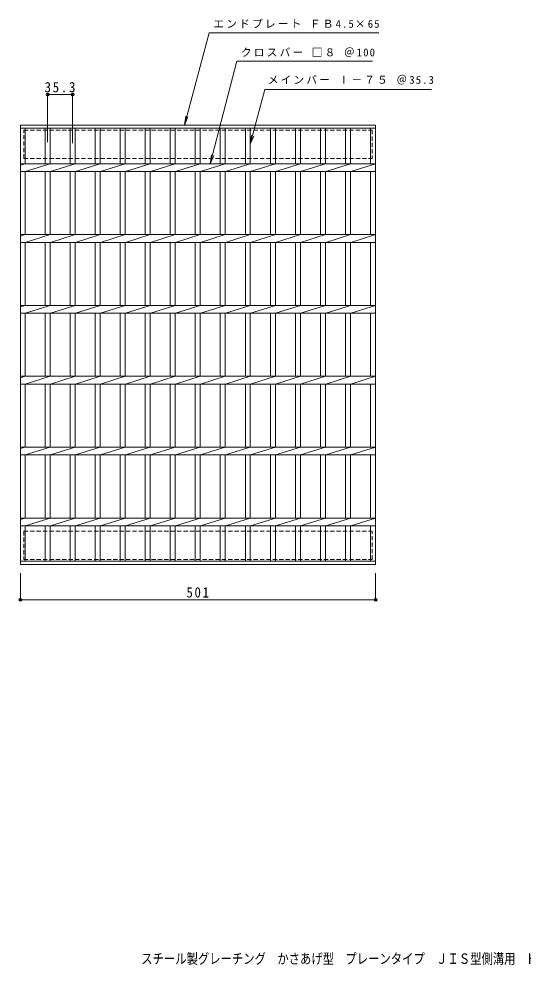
# Model space of a CAD drawing. Units: millimetres, scale not verified. Extents: x -637 to 785, y -684 to 651.
# Drawn here: x -637 to 74, y -684 to 651 of the extents above; entities that cross this region are included whole.
import ezdxf
from ezdxf.enums import TextEntityAlignment as Align

# ---------------------------------------------------------------- set-up
doc = ezdxf.new("R2010")
doc.units = ezdxf.units.MM
doc.header["$LTSCALE"] = 5
doc.header["$PDMODE"] = 32
doc.header["$PDSIZE"] = 4
doc.linetypes.add('DASHED1', pattern=[1.8, 1.2, -0.6])
for name, color, linetype, lineweight in [('1-1_1-1ﾚｲﾔ', 2, 'Continuous', 9), ('1-2_1-2ﾚｲﾔ', 3, 'Continuous', 9), ('1-4_1-4ﾚｲﾔ', 7, 'Continuous', 9)]:
    doc.layers.add(name, color=color, linetype=linetype, lineweight=lineweight)
doc.layers.add('F-5_F-5ﾚｲﾔ', color=3, linetype='Continuous')
doc.styles.add('ＭＳ ゴシック', font='')
doc.styles.get('ＭＳ ゴシック').set_extended_font_data('MS Gothic')

msp = doc.modelspace()

# ---------------------------------------------------------------- linework, layer by layer
at = {"layer": '1-1_1-1ﾚｲﾔ', "linetype": 'DASHED1'}
for p, q in [((-138.784, 494.015), (-138.784, 454.015)), ((-629.784, 454.015), (-138.784, 454.015)), ((-629.784, -71.984), (-138.784, -71.984)), ((-138.784, -111.984), (-138.784, -71.984))]:
    msp.add_line(p, q, dxfattribs=at)
for points in [[(-629.784, 454.015), (-629.784, 494.015), (-138.784, 494.015)], [(-629.784, -71.984), (-629.784, -111.984), (-138.784, -111.984)]]:
    msp.add_lwpolyline(points, dxfattribs=at)
at = {"layer": '1-2_1-2ﾚｲﾔ'}
for p, q in [((-634.784, 501.016), (-133.784, 501.016)), ((-634.784, -118.984), (-634.784, 501.016)), ((-634.784, 496.516), (-133.784, 496.516)), ((-627.783, 446.516), (-627.783, 496.516)), ((-599.883, 496.516), (-599.883, 446.516)), ((-592.884, 496.516), (-592.884, 446.516)), ((-564.583, 496.516), (-564.583, 446.516)), ((-557.583, 496.516), (-557.583, 446.516)), ((-529.283, 496.516), (-529.283, 446.516)), ((-522.283, 496.516), (-522.283, 446.516)), ((-493.984, 496.516), (-493.984, 446.516)), ((-486.983, 496.516), (-486.983, 446.516)), ((-458.683, 496.516), (-458.683, 446.516)), ((-451.683, 496.516), (-451.683, 446.516)), ((-423.383, 496.516), (-423.383, 446.516)), ((-416.383, 496.516), (-416.383, 446.516)), ((-388.084, 496.516), (-388.084, 446.516)), ((-381.083, 496.516), (-381.083, 446.516)), ((-352.783, 496.516), (-352.783, 446.516)), ((-345.784, 496.516), (-345.784, 446.516)), ((-317.483, 496.516), (-317.483, 446.516)), ((-310.483, 496.516), (-310.483, 446.516)), ((-282.183, 496.516), (-282.183, 446.516)), ((-275.183, 496.516), (-275.183, 446.516)), ((-246.883, 496.516), (-246.883, 446.516)), ((-239.884, 496.516), (-239.884, 446.516)), ((-211.584, 496.516), (-211.584, 446.516)), ((-204.584, 496.516), (-204.584, 446.516)), ((-176.283, 496.516), (-176.283, 446.516)), ((-169.284, 496.516), (-169.284, 446.516)), ((-140.785, 496.516), (-140.785, 446.516)), ((-133.784, 501.016), (-133.784, -118.984)), ((-634.784, 446.516), (-133.784, 446.516)), ((-634.784, 444.435), (-628.184, 446.516)), ((-627.783, 435.516), (-592.884, 446.516)), ((-592.483, 435.516), (-557.584, 446.516)), ((-557.184, 435.516), (-522.284, 446.516)), ((-521.883, 435.516), (-486.983, 446.516)), ((-486.584, 435.516), (-451.684, 446.516)), ((-451.284, 435.516), (-416.384, 446.516)), ((-415.983, 435.516), (-381.083, 446.516)), ((-380.684, 435.516), (-345.784, 446.516)), ((-345.384, 435.516), (-310.484, 446.516)), ((-310.083, 435.516), (-275.183, 446.516)), ((-274.784, 435.516), (-239.884, 446.516)), ((-239.484, 435.516), (-204.584, 446.516)), ((-204.183, 435.516), (-169.284, 446.516)), ((-168.884, 435.516), (-133.984, 446.516)), ((-634.784, 435.516), (-133.784, 435.516)), ((-627.783, 346.515), (-627.783, 435.516)), ((-599.883, 435.516), (-599.883, 346.515)), ((-592.884, 435.516), (-592.884, 346.515)), ((-564.583, 435.516), (-564.583, 346.515)), ((-557.583, 435.516), (-557.583, 346.515)), ((-529.283, 435.516), (-529.283, 346.515)), ((-522.283, 435.516), (-522.283, 346.515)), ((-493.984, 435.516), (-493.984, 346.515)), ((-486.983, 435.516), (-486.983, 346.515)), ((-458.683, 435.516), (-458.683, 346.515)), ((-451.683, 435.516), (-451.683, 346.515)), ((-423.383, 435.516), (-423.383, 346.515)), ((-416.383, 435.516), (-416.383, 346.515)), ((-388.084, 435.516), (-388.084, 346.515)), ((-381.083, 435.516), (-381.083, 346.515)), ((-352.783, 435.516), (-352.783, 346.515)), ((-345.784, 435.516), (-345.784, 346.515)), ((-317.483, 435.516), (-317.483, 346.515)), ((-310.483, 435.516), (-310.483, 346.515)), ((-282.183, 435.516), (-282.183, 346.515)), ((-275.183, 435.516), (-275.183, 346.515)), ((-246.883, 435.516), (-246.883, 346.515)), ((-239.884, 435.516), (-239.884, 346.515)), ((-211.584, 435.516), (-211.584, 346.515)), ((-204.584, 435.516), (-204.584, 346.515)), ((-176.283, 435.516), (-176.283, 346.515)), ((-169.284, 435.516), (-169.284, 346.515)), ((-140.785, 435.516), (-140.785, 346.515)), ((-634.784, 346.515), (-133.784, 346.515)), ((-634.784, 344.435), (-628.184, 346.515)), ((-634.784, 335.515), (-133.784, 335.515)), ((-627.783, 335.516), (-592.884, 346.515)), ((-627.783, 246.515), (-627.783, 335.515)), ((-599.883, 335.515), (-599.883, 246.515)), ((-592.884, 335.515), (-592.884, 246.515)), ((-592.483, 335.516), (-557.584, 346.515)), ((-564.583, 335.515), (-564.583, 246.515)), ((-557.583, 335.515), (-557.583, 246.515)), ((-557.184, 335.516), (-522.284, 346.515)), ((-529.283, 335.515), (-529.283, 246.515)), ((-522.283, 335.515), (-522.283, 246.515)), ((-521.883, 335.516), (-486.983, 346.515)), ((-493.984, 335.515), (-493.984, 246.515)), ((-486.983, 335.515), (-486.983, 246.515)), ((-486.584, 335.516), (-451.684, 346.515)), ((-458.683, 335.515), (-458.683, 246.515)), ((-451.683, 335.515), (-451.683, 246.515)), ((-451.284, 335.516), (-416.384, 346.515)), ((-423.383, 335.515), (-423.383, 246.515)), ((-416.383, 335.515), (-416.383, 246.515)), ((-415.983, 335.516), (-381.083, 346.515)), ((-388.084, 335.515), (-388.084, 246.515)), ((-381.083, 335.515), (-381.083, 246.515)), ((-380.684, 335.516), (-345.784, 346.515)), ((-352.783, 335.515), (-352.783, 246.515)), ((-345.784, 335.515), (-345.784, 246.515)), ((-345.384, 335.516), (-310.484, 346.515)), ((-317.483, 335.515), (-317.483, 246.515)), ((-310.483, 335.515), (-310.483, 246.515)), ((-310.083, 335.516), (-275.183, 346.515)), ((-282.183, 335.515), (-282.183, 246.515)), ((-275.183, 335.515), (-275.183, 246.515)), ((-274.784, 335.516), (-239.884, 346.515)), ((-246.883, 335.515), (-246.883, 246.515)), ((-239.884, 335.515), (-239.884, 246.515)), ((-239.484, 335.516), (-204.584, 346.515)), ((-211.584, 335.515), (-211.584, 246.515)), ((-204.584, 335.515), (-204.584, 246.515)), ((-204.183, 335.516), (-169.284, 346.515)), ((-176.283, 335.515), (-176.283, 246.515)), ((-169.284, 335.515), (-169.284, 246.515)), ((-168.884, 335.516), (-133.984, 346.515)), ((-140.785, 335.515), (-140.785, 246.515)), ((-634.784, 246.515), (-133.784, 246.515)), ((-634.784, 244.435), (-628.184, 246.515)), ((-627.783, 235.516), (-592.884, 246.516)), ((-592.483, 235.516), (-557.584, 246.516)), ((-557.184, 235.516), (-522.284, 246.516)), ((-521.883, 235.516), (-486.983, 246.516)), ((-486.584, 235.516), (-451.684, 246.516)), ((-451.284, 235.516), (-416.384, 246.516)), ((-415.983, 235.516), (-381.083, 246.516)), ((-380.684, 235.516), (-345.784, 246.516)), ((-345.384, 235.516), (-310.484, 246.516)), ((-310.083, 235.516), (-275.183, 246.516)), ((-274.784, 235.516), (-239.884, 246.516)), ((-239.484, 235.516), (-204.584, 246.516)), ((-204.183, 235.516), (-169.284, 246.516)), ((-168.884, 235.516), (-133.984, 246.516)), ((-634.784, 235.516), (-133.784, 235.516)), ((-627.783, 146.515), (-627.783, 235.516)), ((-599.883, 235.516), (-599.883, 146.515)), ((-592.884, 235.516), (-592.884, 146.515)), ((-564.583, 235.516), (-564.583, 146.515)), ((-557.583, 235.516), (-557.583, 146.515)), ((-529.283, 235.516), (-529.283, 146.515)), ((-522.283, 235.516), (-522.283, 146.515)), ((-493.984, 235.516), (-493.984, 146.515)), ((-486.983, 235.516), (-486.983, 146.515)), ((-458.683, 235.516), (-458.683, 146.515)), ((-451.683, 235.516), (-451.683, 146.515)), ((-423.383, 235.516), (-423.383, 146.515)), ((-416.383, 235.516), (-416.383, 146.515)), ((-388.084, 235.516), (-388.084, 146.515)), ((-381.083, 235.516), (-381.083, 146.515)), ((-352.783, 235.516), (-352.783, 146.515)), ((-345.784, 235.516), (-345.784, 146.515)), ((-317.483, 235.516), (-317.483, 146.515)), ((-310.483, 235.516), (-310.483, 146.515)), ((-282.183, 235.516), (-282.183, 146.515)), ((-275.183, 235.516), (-275.183, 146.515)), ((-246.883, 235.516), (-246.883, 146.515)), ((-239.884, 235.516), (-239.884, 146.515)), ((-211.584, 235.516), (-211.584, 146.515)), ((-204.584, 235.516), (-204.584, 146.515)), ((-176.283, 235.516), (-176.283, 146.515)), ((-169.284, 235.516), (-169.284, 146.515)), ((-140.785, 235.516), (-140.785, 146.515)), ((-634.784, 146.515), (-133.784, 146.515)), ((-634.784, 144.434), (-628.184, 146.514)), ((-634.784, 135.516), (-133.784, 135.516)), ((-627.783, 135.516), (-592.884, 146.516)), ((-627.783, 46.515), (-627.783, 135.516)), ((-599.883, 135.516), (-599.883, 46.515)), ((-592.884, 135.516), (-592.884, 46.515)), ((-592.483, 135.516), (-557.584, 146.516)), ((-564.583, 135.516), (-564.583, 46.515)), ((-557.583, 135.516), (-557.583, 46.515)), ((-557.184, 135.516), (-522.284, 146.516)), ((-529.283, 135.516), (-529.283, 46.515)), ((-522.283, 135.516), (-522.283, 46.515)), ((-521.883, 135.516), (-486.983, 146.516)), ((-493.984, 135.516), (-493.984, 46.515)), ((-486.983, 135.516), (-486.983, 46.515)), ((-486.584, 135.516), (-451.684, 146.516)), ((-458.683, 135.516), (-458.683, 46.515)), ((-451.683, 135.516), (-451.683, 46.515)), ((-451.284, 135.516), (-416.384, 146.516)), ((-423.383, 135.516), (-423.383, 46.515)), ((-416.383, 135.516), (-416.383, 46.515)), ((-415.983, 135.516), (-381.083, 146.516)), ((-388.084, 135.516), (-388.084, 46.515)), ((-381.083, 135.516), (-381.083, 46.515)), ((-380.684, 135.516), (-345.784, 146.516)), ((-352.783, 135.516), (-352.783, 46.515)), ((-345.784, 135.516), (-345.784, 46.515)), ((-345.384, 135.516), (-310.484, 146.516)), ((-317.483, 135.516), (-317.483, 46.515)), ((-310.483, 135.516), (-310.483, 46.515)), ((-310.083, 135.516), (-275.183, 146.516)), ((-282.183, 135.516), (-282.183, 46.515)), ((-275.183, 135.516), (-275.183, 46.515)), ((-274.784, 135.516), (-239.884, 146.516)), ((-246.883, 135.516), (-246.883, 46.515)), ((-239.884, 135.516), (-239.884, 46.515)), ((-239.484, 135.516), (-204.584, 146.516)), ((-211.584, 135.516), (-211.584, 46.515)), ((-204.584, 135.516), (-204.584, 46.515)), ((-204.183, 135.516), (-169.284, 146.516)), ((-176.283, 135.516), (-176.283, 46.515)), ((-169.284, 135.516), (-169.284, 46.515)), ((-168.884, 135.516), (-133.984, 146.516)), ((-140.785, 135.516), (-140.785, 46.515)), ((-634.784, 46.515), (-133.784, 46.515)), ((-634.784, 44.434), (-628.184, 46.514)), ((-627.783, 35.516), (-592.884, 46.516)), ((-592.483, 35.516), (-557.584, 46.516)), ((-557.184, 35.516), (-522.284, 46.516)), ((-521.883, 35.516), (-486.983, 46.516)), ((-486.584, 35.516), (-451.684, 46.516)), ((-451.284, 35.516), (-416.384, 46.516)), ((-415.983, 35.516), (-381.083, 46.516)), ((-380.684, 35.516), (-345.784, 46.516)), ((-345.384, 35.516), (-310.484, 46.516)), ((-310.083, 35.516), (-275.183, 46.516)), ((-274.784, 35.516), (-239.884, 46.516)), ((-239.484, 35.516), (-204.584, 46.516)), ((-204.183, 35.516), (-169.284, 46.516)), ((-168.884, 35.516), (-133.984, 46.516)), ((-634.784, 35.516), (-133.784, 35.516)), ((-627.783, -53.485), (-627.783, 35.516)), ((-599.883, 35.516), (-599.883, -53.485)), ((-592.884, 35.516), (-592.884, -53.485)), ((-564.583, 35.516), (-564.583, -53.485)), ((-557.583, 35.516), (-557.583, -53.485)), ((-529.283, 35.516), (-529.283, -53.485)), ((-522.283, 35.516), (-522.283, -53.485)), ((-493.984, 35.516), (-493.984, -53.485)), ((-486.983, 35.516), (-486.983, -53.485)), ((-458.683, 35.516), (-458.683, -53.485)), ((-451.683, 35.516), (-451.683, -53.485)), ((-423.383, 35.516), (-423.383, -53.485)), ((-416.383, 35.516), (-416.383, -53.485)), ((-388.084, 35.516), (-388.084, -53.485)), ((-381.083, 35.516), (-381.083, -53.485)), ((-352.783, 35.516), (-352.783, -53.485)), ((-345.784, 35.516), (-345.784, -53.485)), ((-317.483, 35.516), (-317.483, -53.485)), ((-310.483, 35.516), (-310.483, -53.485)), ((-282.183, 35.516), (-282.183, -53.485)), ((-275.183, 35.516), (-275.183, -53.485)), ((-246.883, 35.516), (-246.883, -53.485)), ((-239.884, 35.516), (-239.884, -53.485)), ((-211.584, 35.516), (-211.584, -53.485)), ((-204.584, 35.516), (-204.584, -53.485)), ((-176.283, 35.516), (-176.283, -53.485)), ((-169.284, 35.516), (-169.284, -53.485)), ((-140.785, 35.516), (-140.785, -53.485)), ((-634.784, -53.485), (-133.784, -53.485)), ((-634.784, -55.567), (-628.184, -53.487)), ((-634.784, -64.484), (-133.784, -64.484)), ((-627.783, -64.484), (-592.884, -53.484)), ((-627.783, -114.484), (-627.783, -64.484)), ((-599.883, -64.484), (-599.883, -114.484)), ((-592.884, -64.484), (-592.884, -114.484)), ((-592.483, -64.484), (-557.584, -53.484)), ((-564.583, -64.484), (-564.583, -114.484)), ((-557.583, -64.484), (-557.583, -114.484)), ((-557.184, -64.484), (-522.284, -53.484)), ((-529.283, -64.484), (-529.283, -114.484)), ((-522.283, -64.484), (-522.283, -114.484)), ((-521.883, -64.484), (-486.983, -53.484)), ((-493.984, -64.484), (-493.984, -114.484)), ((-486.983, -64.484), (-486.983, -114.484)), ((-486.584, -64.484), (-451.684, -53.484)), ((-458.683, -64.484), (-458.683, -114.484)), ((-451.683, -64.484), (-451.683, -114.484)), ((-451.284, -64.484), (-416.384, -53.484)), ((-423.383, -64.484), (-423.383, -114.484)), ((-416.383, -64.484), (-416.383, -114.484)), ((-415.983, -64.484), (-381.083, -53.484)), ((-388.084, -64.484), (-388.084, -114.484)), ((-381.083, -64.484), (-381.083, -114.484)), ((-380.684, -64.484), (-345.784, -53.484)), ((-352.783, -64.484), (-352.783, -114.484)), ((-345.784, -64.484), (-345.784, -114.484)), ((-345.384, -64.484), (-310.484, -53.484)), ((-317.483, -64.484), (-317.483, -114.484)), ((-310.483, -64.484), (-310.483, -114.484)), ((-310.083, -64.484), (-275.183, -53.484)), ((-282.183, -64.484), (-282.183, -114.484)), ((-275.183, -64.484), (-275.183, -114.484)), ((-274.784, -64.484), (-239.884, -53.484)), ((-246.883, -64.484), (-246.883, -114.484)), ((-239.884, -64.484), (-239.884, -114.484)), ((-239.484, -64.484), (-204.584, -53.484)), ((-211.584, -64.484), (-211.584, -114.484)), ((-204.584, -64.484), (-204.584, -114.484)), ((-204.183, -64.484), (-169.284, -53.484)), ((-176.283, -64.484), (-176.283, -114.484)), ((-169.284, -64.484), (-169.284, -114.484)), ((-168.884, -64.484), (-133.984, -53.484)), ((-140.785, -64.484), (-140.785, -114.484)), ((-133.784, -114.484), (-634.784, -114.484)), ((-133.784, -118.984), (-634.784, -118.984))]:
    msp.add_line(p, q, dxfattribs=at)
at = {"layer": '1-4_1-4ﾚｲﾔ'}
for p, q in [((-366.914, 446.516), (-329.535, 591.016)), ((-329.535, 591.016), (-138.297, 591.016)), ((-310.464, 474.016), (-289.832, 551.016)), ((-289.832, 551.016), (-54.777, 551.016)), ((-596.383, 476.81), (-596.383, 545.513)), ((-596.383, 544.013), (-561.083, 544.013)), ((-561.083, 475.56), (-561.083, 545.513)), ((-403.232, 501.016), (-401.6, 513.409)), ((-403.232, 501.016), (-398.448, 512.564)), ((-310.464, 474.016), (-308.832, 486.409)), ((-310.464, 474.016), (-305.68, 485.564)), ((-366.914, 446.516), (-365.282, 458.909)), ((-366.914, 446.516), (-362.13, 458.064)), ((-634.784, -131.484), (-634.784, -170.484)), ((-133.784, -131.484), (-133.784, -170.484)), ((-634.784, -168.984), (-133.784, -168.984))]:
    msp.add_line(p, q, dxfattribs=at)
msp.add_lwpolyline([(-403.232, 501.016), (-368.398, 631.016), (-129.144, 631.016)], dxfattribs=at)
for p in [(-596.383, 544.013), (-561.083, 544.013), (-634.784, -168.984), (-133.784, -168.984)]:
    msp.add_point(p, dxfattribs=at)

# ---------------------------------------------------------------- texts
at = {"layer": '1-4_1-4ﾚｲﾔ', "char_height": 11, "attachment_point": 7, "style": 'ＭＳ ゴシック'}
for s, insert in [('\\T1.21;エンドプレート\\~ＦＢ4.5×65', (-362.543, 637.729)), ('\\T1.21;クロスバー\\~□８\\~＠100', (-323.643, 597.005)), ('\\T1.21;メインバー\\~Ⅰ－７５\\~＠35.3', (-285.888, 558.251))]:
    msp.add_mtext(s, dxfattribs=dict(at, insert=insert))
at = {"layer": '1-4_1-4ﾚｲﾔ', "color": 2, "char_height": 14.66, "attachment_point": 7, "style": 'ＭＳ ゴシック'}
for s, insert in [('\\T1.28;\\W0.9;35.3', (-600.608, 547.013)), ('\\T1.27;\\W0.9;501', (-400.534, -165.984))]:
    msp.add_mtext(s, dxfattribs=dict(at, insert=insert))
at = {"layer": 'F-5_F-5ﾚｲﾔ', "color": 2, "style": 'ＭＳ ゴシック', "width": 0.8}
msp.add_text('スチール製グレーチング\u3000かさあげ型\u3000プレーンタイプ\u3000ＪＩＳ型側溝用\u3000ＨＳＪ\u3000６２７５Ａ', height=14.66, dxfattribs=at).set_placement((-464.379, -687.109), align=Align.BOTTOM_LEFT)

doc.saveas('drawing.dxf')
